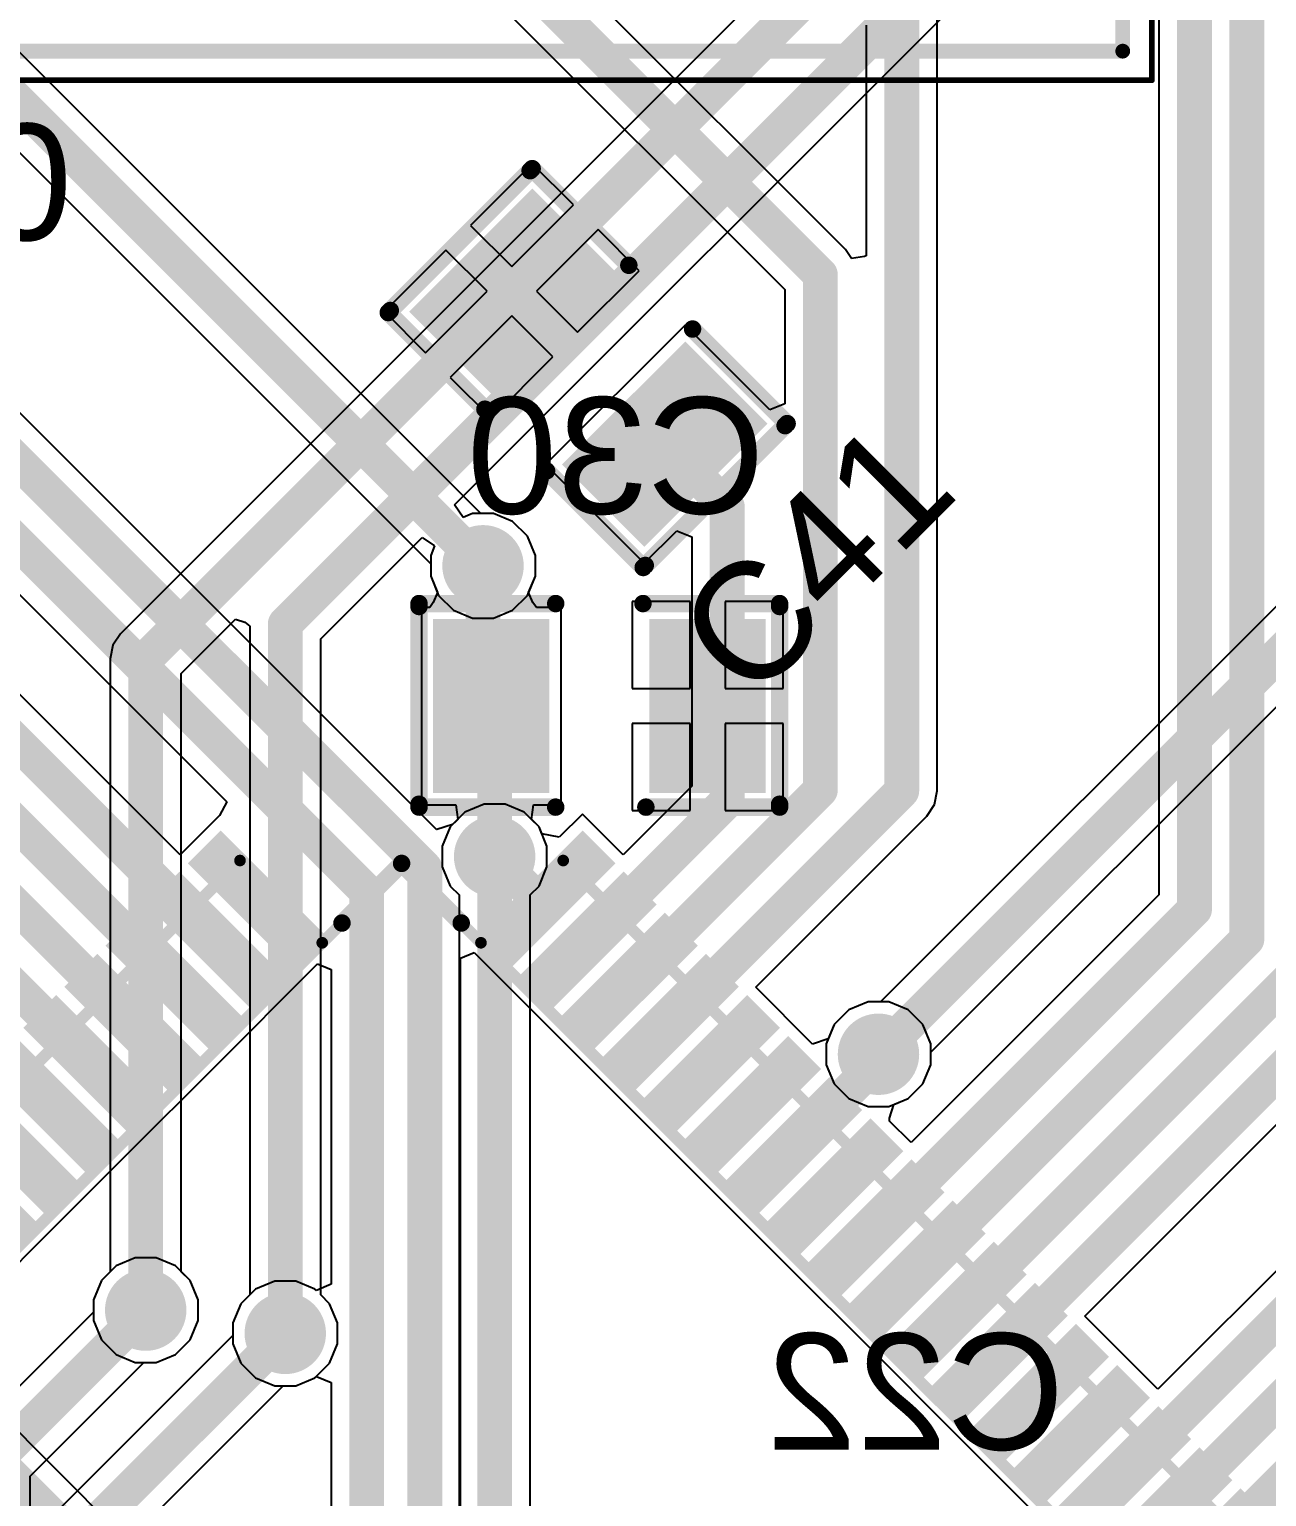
# Model space of a CAD drawing. Header units: millimetres. Extents: x 95 to 305, y 96 to 295.
# Drawn here: x 196.8 to 207.44, y 150.2 to 162.81 of the extents above; entities that cross this region are included whole.
import ezdxf

# ---------------------------------------------------------------- set-up
doc = ezdxf.new("R2010")
doc.units = ezdxf.units.MM
for name, color, linetype in [('BottomLayer', 5, 'Continuous'), ('BottomOverlay', 54, 'Continuous'), ('BottomPaste', 16, 'Continuous'), ('BottomSolder', 6, 'Continuous'), ('Mechanical11', 56, 'Continuous'), ('Mechanical13', 56, 'Continuous'), ('Mechanical15', 56, 'Continuous'), ('Mechanical9', 56, 'Continuous'), ('TopLayer', 1, 'Continuous'), ('TopOverlay', 2, 'Continuous'), ('TopPaste', 8, 'Continuous'), ('TopSolder', 216, 'Continuous'), ('ViaHoleLayer', 16, 'Continuous')]:
    doc.layers.add(name, color=color, linetype=linetype)
doc.styles.add('Arial', font='arial.ttf', dxfattribs={"height": 0.2})

# ---------------------------------------------------------------- blocks, each defined once
blk = doc.blocks.new('JST_XH_4_42')
at = {"layer": 'Mechanical13', "const_width": 0.127}
for points in [[(-6.200000299999999, 2.8750006), (-6.200000299999999, -2.8750006)], [(6.200000299999999, 2.8750006), (-6.200000299999999, 2.8750006)]]:
    blk.add_lwpolyline(points, dxfattribs=at)
at = {"layer": 'Mechanical13', "const_width": 0.0635}
blk.add_lwpolyline([(-6.2317503, 2.8750006, 1), (-6.1682503, 2.8750006, 1)], format="xyb", close=True, dxfattribs=at)
blk.add_lwpolyline([(-6.2317503, 2.8750006, 1), (-6.1682503, 2.8750006, 1)], format="xyb", close=True, dxfattribs=at)
at = {"layer": 'Mechanical15', "const_width": 0.0499999}
for points in [[(-6.449999800000001, 3.1250001), (-6.449999800000001, -3.1250001)], [(6.449999800000001, 3.1250001), (-6.449999800000001, 3.1250001)]]:
    blk.add_lwpolyline(points, dxfattribs=at)
at = {"layer": 'Mechanical15', "const_width": 0.02499868}
blk.add_lwpolyline([(-6.46249914, 3.1250001, 1), (-6.437500459999999, 3.1250001, 1)], format="xyb", close=True, dxfattribs=at)
blk.add_lwpolyline([(-6.46249914, 3.1250001, 1), (-6.437500459999999, 3.1250001, 1)], format="xyb", close=True, dxfattribs=at)
at = {"layer": 'TopOverlay', "const_width": 0.127}
for points in [[(-6.200000299999999, 2.8750006), (-6.200000299999999, -2.8750006)], [(6.200000299999999, 2.8750006), (-6.200000299999999, 2.8750006)]]:
    blk.add_lwpolyline(points, dxfattribs=at)
at = {"layer": 'TopOverlay', "const_width": 0.0635}
blk.add_lwpolyline([(-6.2317503, 2.8750006, 1), (-6.1682503, 2.8750006, 1)], format="xyb", close=True, dxfattribs=at)
blk.add_lwpolyline([(-6.2317503, 2.8750006, 1), (-6.1682503, 2.8750006, 1)], format="xyb", close=True, dxfattribs=at)
blk = doc.blocks.new('LQFP100_66')
at = {"layer": 'TopLayer'}
for points in [[(8.34999981, -2.34999276), (8.34999981, -2.64999216), (7.14999967, -2.64999216), (7.14999967, -2.34999276)], [(8.34999981, -2.84999176), (8.34999981, -3.14999116), (7.14999967, -3.14999116), (7.14999967, -2.84999176)], [(8.34999981, -3.349990759999999), (8.34999981, -3.64999016), (7.14999967, -3.64999016), (7.14999967, -3.349990759999999)], [(8.34999981, -3.84998976), (8.34999981, -4.14998916), (7.14999967, -4.14998916), (7.14999967, -3.84998976)], [(8.34999981, -4.34998876), (8.34999981, -4.649988159999999), (7.14999967, -4.649988159999999), (7.14999967, -4.34998876)], [(8.34999981, -4.849987759999999), (8.34999981, -5.149987159999999), (7.14999967, -5.149987159999999), (7.14999967, -4.849987759999999)], [(8.34999981, -5.349986759999999), (8.34999981, -5.64998616), (7.14999967, -5.64998616), (7.14999967, -5.349986759999999)], [(8.34999981, -5.84998576), (8.34999981, -6.149985159999999), (7.14999967, -6.149985159999999), (7.14999967, -5.84998576)], [(-2.14999316, -7.14999967), (-1.84999376, -7.14999967), (-1.84999376, -8.34999981), (-2.14999316, -8.34999981)], [(-1.64999416, -7.14999967), (-1.34999476, -7.14999967), (-1.34999476, -8.34999981), (-1.64999416, -8.34999981)], [(-1.14999516, -7.14999967), (-0.8499957599999999, -7.14999967), (-0.8499957599999999, -8.34999981), (-1.14999516, -8.34999981)], [(-0.6499961599999999, -7.14999967), (-0.34999676, -7.14999967), (-0.34999676, -8.34999981), (-0.6499961599999999, -8.34999981)], [(-0.14999716, -7.14999967), (0.15000224, -7.14999967), (0.15000224, -8.34999981), (-0.14999716, -8.34999981)], [(0.35000184, -7.14999967), (0.65000124, -7.14999967), (0.65000124, -8.34999981), (0.35000184, -8.34999981)], [(0.8500008399999999, -7.14999967), (1.15000024, -7.14999967), (1.15000024, -8.34999981), (0.8500008399999999, -8.34999981)], [(1.34999984, -7.14999967), (1.64999924, -7.14999967), (1.64999924, -8.34999981), (1.34999984, -8.34999981)], [(1.84999884, -7.14999967), (2.14999824, -7.14999967), (2.14999824, -8.34999981), (1.84999884, -8.34999981)], [(2.34999784, -7.14999967), (2.64999724, -7.14999967), (2.64999724, -8.34999981), (2.34999784, -8.34999981)], [(2.84999684, -7.14999967), (3.14999624, -7.14999967), (3.14999624, -8.34999981), (2.84999684, -8.34999981)], [(3.34999584, -7.14999967), (3.64999524, -7.14999967), (3.64999524, -8.34999981), (3.34999584, -8.34999981)], [(3.84999484, -7.14999967), (4.14999424, -7.14999967), (4.14999424, -8.34999981), (3.84999484, -8.34999981)], [(4.34999384, -7.14999967), (4.64999324, -7.14999967), (4.64999324, -8.34999981), (4.34999384, -8.34999981)], [(4.84999284, -7.14999967), (5.14999224, -7.14999967), (5.14999224, -8.34999981), (4.84999284, -8.34999981)], [(5.349991839999999, -7.14999967), (5.649991239999999, -7.14999967), (5.649991239999999, -8.34999981), (5.349991839999999, -8.34999981)], [(5.84999084, -7.14999967), (6.149990239999999, -7.14999967), (6.149990239999999, -8.34999981), (5.84999084, -8.34999981)]]:
    blk.add_hatch(color=1, dxfattribs=at).paths.add_polyline_path(points)
at = {"layer": 'TopPaste'}
for points in [[(8.34999981, -2.34999276), (8.34999981, -2.64999216), (7.14999967, -2.64999216), (7.14999967, -2.34999276)], [(8.34999981, -2.84999176), (8.34999981, -3.14999116), (7.14999967, -3.14999116), (7.14999967, -2.84999176)], [(8.34999981, -3.349990759999999), (8.34999981, -3.64999016), (7.14999967, -3.64999016), (7.14999967, -3.349990759999999)], [(8.34999981, -3.84998976), (8.34999981, -4.14998916), (7.14999967, -4.14998916), (7.14999967, -3.84998976)], [(8.34999981, -4.34998876), (8.34999981, -4.649988159999999), (7.14999967, -4.649988159999999), (7.14999967, -4.34998876)], [(8.34999981, -4.849987759999999), (8.34999981, -5.149987159999999), (7.14999967, -5.149987159999999), (7.14999967, -4.849987759999999)], [(8.34999981, -5.349986759999999), (8.34999981, -5.64998616), (7.14999967, -5.64998616), (7.14999967, -5.349986759999999)], [(8.34999981, -5.84998576), (8.34999981, -6.149985159999999), (7.14999967, -6.149985159999999), (7.14999967, -5.84998576)], [(-2.14999316, -7.14999967), (-1.84999376, -7.14999967), (-1.84999376, -8.34999981), (-2.14999316, -8.34999981)], [(-1.64999416, -7.14999967), (-1.34999476, -7.14999967), (-1.34999476, -8.34999981), (-1.64999416, -8.34999981)], [(-1.14999516, -7.14999967), (-0.8499957599999999, -7.14999967), (-0.8499957599999999, -8.34999981), (-1.14999516, -8.34999981)], [(-0.6499961599999999, -7.14999967), (-0.34999676, -7.14999967), (-0.34999676, -8.34999981), (-0.6499961599999999, -8.34999981)], [(-0.14999716, -7.14999967), (0.15000224, -7.14999967), (0.15000224, -8.34999981), (-0.14999716, -8.34999981)], [(0.35000184, -7.14999967), (0.65000124, -7.14999967), (0.65000124, -8.34999981), (0.35000184, -8.34999981)], [(0.8500008399999999, -7.14999967), (1.15000024, -7.14999967), (1.15000024, -8.34999981), (0.8500008399999999, -8.34999981)], [(1.34999984, -7.14999967), (1.64999924, -7.14999967), (1.64999924, -8.34999981), (1.34999984, -8.34999981)], [(1.84999884, -7.14999967), (2.14999824, -7.14999967), (2.14999824, -8.34999981), (1.84999884, -8.34999981)], [(2.34999784, -7.14999967), (2.64999724, -7.14999967), (2.64999724, -8.34999981), (2.34999784, -8.34999981)], [(2.84999684, -7.14999967), (3.14999624, -7.14999967), (3.14999624, -8.34999981), (2.84999684, -8.34999981)], [(3.34999584, -7.14999967), (3.64999524, -7.14999967), (3.64999524, -8.34999981), (3.34999584, -8.34999981)], [(3.84999484, -7.14999967), (4.14999424, -7.14999967), (4.14999424, -8.34999981), (3.84999484, -8.34999981)], [(4.34999384, -7.14999967), (4.64999324, -7.14999967), (4.64999324, -8.34999981), (4.34999384, -8.34999981)], [(4.84999284, -7.14999967), (5.14999224, -7.14999967), (5.14999224, -8.34999981), (4.84999284, -8.34999981)], [(5.349991839999999, -7.14999967), (5.649991239999999, -7.14999967), (5.649991239999999, -8.34999981), (5.349991839999999, -8.34999981)], [(5.84999084, -7.14999967), (6.149990239999999, -7.14999967), (6.149990239999999, -8.34999981), (5.84999084, -8.34999981)]]:
    blk.add_hatch(color=8, dxfattribs=at).paths.add_polyline_path(points)
at = {"layer": 'TopSolder'}
for points in [[(8.39999971, -2.29999286), (8.39999971, -2.69999206), (7.09999977, -2.69999206), (7.09999977, -2.29999286)], [(8.39999971, -2.79999186), (8.39999971, -3.19999106), (7.09999977, -3.19999106), (7.09999977, -2.79999186)], [(8.39999971, -3.29999086), (8.39999971, -3.69999006), (7.09999977, -3.69999006), (7.09999977, -3.29999086)], [(8.39999971, -3.79998986), (8.39999971, -4.19998906), (7.09999977, -4.19998906), (7.09999977, -3.79998986)], [(8.39999971, -4.29998886), (8.39999971, -4.69998806), (7.09999977, -4.69998806), (7.09999977, -4.29998886)], [(8.39999971, -4.79998786), (8.39999971, -5.19998706), (7.09999977, -5.19998706), (7.09999977, -4.79998786)], [(8.39999971, -5.29998686), (8.39999971, -5.69998606), (7.09999977, -5.69998606), (7.09999977, -5.29998686)], [(8.39999971, -5.79998586), (8.39999971, -6.199985059999999), (7.09999977, -6.199985059999999), (7.09999977, -5.79998586)], [(-2.19999306, -7.09999977), (-1.79999386, -7.09999977), (-1.79999386, -8.39999971), (-2.19999306, -8.39999971)], [(-1.69999406, -7.09999977), (-1.29999486, -7.09999977), (-1.29999486, -8.39999971), (-1.69999406, -8.39999971)], [(-1.19999506, -7.09999977), (-0.79999586, -7.09999977), (-0.79999586, -8.39999971), (-1.19999506, -8.39999971)], [(-0.69999606, -7.09999977), (-0.29999686, -7.09999977), (-0.29999686, -8.39999971), (-0.69999606, -8.39999971)], [(-0.19999706, -7.09999977), (0.20000214, -7.09999977), (0.20000214, -8.39999971), (-0.19999706, -8.39999971)], [(0.30000194, -7.09999977), (0.7000011399999999, -7.09999977), (0.7000011399999999, -8.39999971), (0.30000194, -8.39999971)], [(0.8000009399999999, -7.09999977), (1.20000014, -7.09999977), (1.20000014, -8.39999971), (0.8000009399999999, -8.39999971)], [(1.29999994, -7.09999977), (1.69999914, -7.09999977), (1.69999914, -8.39999971), (1.29999994, -8.39999971)], [(1.79999894, -7.09999977), (2.19999814, -7.09999977), (2.19999814, -8.39999971), (1.79999894, -8.39999971)], [(2.29999794, -7.09999977), (2.69999714, -7.09999977), (2.69999714, -8.39999971), (2.29999794, -8.39999971)], [(2.79999694, -7.09999977), (3.19999614, -7.09999977), (3.19999614, -8.39999971), (2.79999694, -8.39999971)], [(3.29999594, -7.09999977), (3.69999514, -7.09999977), (3.69999514, -8.39999971), (3.29999594, -8.39999971)], [(3.799994939999999, -7.09999977), (4.19999414, -7.09999977), (4.19999414, -8.39999971), (3.799994939999999, -8.39999971)], [(4.299993939999999, -7.09999977), (4.69999314, -7.09999977), (4.69999314, -8.39999971), (4.299993939999999, -8.39999971)], [(4.79999294, -7.09999977), (5.199992139999999, -7.09999977), (5.199992139999999, -8.39999971), (4.79999294, -8.39999971)], [(5.299991939999999, -7.09999977), (5.69999114, -7.09999977), (5.69999114, -8.39999971), (5.299991939999999, -8.39999971)], [(5.79999094, -7.09999977), (6.19999014, -7.09999977), (6.19999014, -8.39999971), (5.79999094, -8.39999971)]]:
    blk.add_hatch(color=216, dxfattribs=at).paths.add_polyline_path(points)
at = {"layer": 'Mechanical11', "const_width": 0.0999998}
for points in [[(7.10000104, 7.10000104), (7.10000104, -7.10000104)], [(8.09999904, 6.13499916), (8.09999904, -6.13499916)], [(8.09999904, -6.13499916), (7.10000104, -6.13499916)], [(7.100003579999999, -7.099998499999999), (-7.099998499999999, -7.099998499999999)], [(6.13499662, -7.099995959999999), (6.13499662, -8.0999965)], [(6.13499662, -8.0999965), (-6.135001699999999, -8.0999965)]]:
    blk.add_lwpolyline(points, dxfattribs=at)
at = {"layer": 'Mechanical11', "const_width": 0.0499999}
for points in [[(7.075002359999999, -6.13499916, 1), (7.124999719999999, -6.13499916, 1)], [(8.07500036, -6.13499916, 1), (8.12499772, -6.13499916, 1)], [(8.07500036, -6.13499916, 1), (8.12499772, -6.13499916, 1)], [(6.10999794, -7.099995959999999, 1), (6.159995299999999, -7.099995959999999, 1)], [(7.075002359999999, -7.10000104, 1), (7.124999719999999, -7.10000104, 1)], [(7.0750049, -7.099998499999999, 1), (7.125002259999999, -7.099998499999999, 1)], [(6.10999794, -8.0999965, 1), (6.159995299999999, -8.0999965, 1)], [(6.10999794, -8.0999965, 1), (6.159995299999999, -8.0999965, 1)]]:
    blk.add_lwpolyline(points, format="xyb", close=True, dxfattribs=at)
at = {"layer": 'TopOverlay', "const_width": 0.1499997}
for points in [[(7.10000104, -6.37516378), (7.10000104, -7.10016106)], [(7.10000104, -7.10016106), (6.37500122, -7.1001636)]]:
    blk.add_lwpolyline(points, dxfattribs=at)
at = {"layer": 'TopOverlay', "const_width": 0.07499858}
for points in [[(7.06250048, -6.37516378, 1), (7.137501599999999, -6.37516378, 1)], [(6.33750066, -7.1001636, 1), (6.412501779999999, -7.1001636, 1)], [(7.06250048, -7.10016106, 1), (7.137501599999999, -7.10016106, 1)], [(7.06250048, -7.10016106, 1), (7.137501599999999, -7.10016106, 1)]]:
    blk.add_lwpolyline(points, format="xyb", close=True, dxfattribs=at)
at = {"layer": 'Mechanical9'}
blk.add_text('STM32F407VGT6', height=1.00000054, dxfattribs=at).set_placement((-1.08000038, -0.49500028))
blk = doc.blocks.new('CAP0805_164')
at = {"layer": 'TopLayer'}
for points in [[(-1.37900029, 0.70449948), (-0.47899955, 0.70449948), (-0.47899955, -0.69250052), (-1.37900029, -0.69250052)], [(0.48100107, 0.70449948), (1.38100181, 0.70449948), (1.38100181, -0.69250052), (0.48100107, -0.69250052)]]:
    blk.add_hatch(color=1, dxfattribs=at).paths.add_polyline_path(points)
at = {"layer": 'TopPaste'}
for points in [[(-1.37900029, 0.70449948), (-0.47899955, 0.70449948), (-0.47899955, -0.69250052), (-1.37900029, -0.69250052)], [(0.48100107, 0.70449948), (1.38100181, 0.70449948), (1.38100181, -0.69250052), (0.48100107, -0.69250052)]]:
    blk.add_hatch(color=8, dxfattribs=at).paths.add_polyline_path(points)
at = {"layer": 'TopSolder'}
for points in [[(-1.42900019, 0.7544993799999999), (-0.42899965, 0.7544993799999999), (-0.42899965, -0.7425004199999999), (-1.42900019, -0.7425004199999999)], [(0.4310011699999999, 0.7544993799999999), (1.43100171, 0.7544993799999999), (1.43100171, -0.7425004199999999), (0.4310011699999999, -0.7425004199999999)]]:
    blk.add_hatch(color=216, dxfattribs=at).paths.add_polyline_path(points)
at = {"layer": 'TopOverlay', "const_width": 0.1499997}
for points in [[(-1.55000198, 0.8750020599999999), (-0.37500052, 0.8750020599999999)], [(-1.54999944, -0.8499983), (-1.54999944, 0.8499983)], [(0.3999992, 0.87499952), (1.54999944, 0.87499952)], [(1.54999944, -0.85000338), (1.54999944, 0.8499983)], [(-1.55000198, -0.8750020599999999), (-0.37500052, -0.8750020599999999)], [(0.37500052, -0.8750045999999999), (1.54999944, -0.8750045999999999)]]:
    blk.add_lwpolyline(points, dxfattribs=at)
at = {"layer": 'TopOverlay', "const_width": 0.07499858}
for points in [[(-1.58750254, 0.8750020599999999, 1), (-1.51250142, 0.8750020599999999, 1)], [(-1.5875, 0.8499983, 1), (-1.51249888, 0.8499983, 1)], [(-0.41250108, 0.8750020599999999, 1), (-0.33749996, 0.8750020599999999, 1)], [(0.36249864, 0.87499952, 1), (0.43749976, 0.87499952, 1)], [(1.51249888, 0.87499952, 1), (1.5875, 0.87499952, 1)], [(1.51249888, 0.8499983, 1), (1.5875, 0.8499983, 1)], [(-1.58750254, -0.8750020599999999, 1), (-1.51250142, -0.8750020599999999, 1)], [(-1.5875, -0.8499983, 1), (-1.51249888, -0.8499983, 1)], [(-0.41250108, -0.8750020599999999, 1), (-0.33749996, -0.8750020599999999, 1)], [(0.33749996, -0.8750045999999999, 1), (0.41250108, -0.8750045999999999, 1)], [(1.51249888, -0.85000338, 1), (1.5875, -0.85000338, 1)], [(1.51249888, -0.8750045999999999, 1), (1.5875, -0.8750045999999999, 1)]]:
    blk.add_lwpolyline(points, format="xyb", close=True, dxfattribs=at)
blk = doc.blocks.new('CAP0805_B_172')
at = {"layer": 'BottomLayer'}
for points in [[(-1.37900029, 0.69250052), (-0.47899955, 0.69250052), (-0.47899955, -0.70449948), (-1.37900029, -0.70449948)], [(0.48100107, 0.69250052), (1.38100181, 0.69250052), (1.38100181, -0.70449948), (0.48100107, -0.70449948)]]:
    blk.add_hatch(color=5, dxfattribs=at).paths.add_polyline_path(points)
at = {"layer": 'BottomPaste'}
for points in [[(-1.37900029, 0.69250052), (-0.47899955, 0.69250052), (-0.47899955, -0.70449948), (-1.37900029, -0.70449948)], [(0.48100107, 0.69250052), (1.38100181, 0.69250052), (1.38100181, -0.70449948), (0.48100107, -0.70449948)]]:
    blk.add_hatch(color=16, dxfattribs=at).paths.add_polyline_path(points)
at = {"layer": 'BottomSolder'}
for points in [[(-1.42900019, 0.7425004199999999), (-0.42899965, 0.7425004199999999), (-0.42899965, -0.7544993799999999), (-1.42900019, -0.7544993799999999)], [(0.4310011699999999, 0.7425004199999999), (1.43100171, 0.7425004199999999), (1.43100171, -0.7544993799999999), (0.4310011699999999, -0.7544993799999999)]]:
    blk.add_hatch(color=6, dxfattribs=at).paths.add_polyline_path(points)
at = {"layer": 'BottomOverlay', "const_width": 0.1499997}
for points in [[(-1.55000198, 0.8750020599999999), (-0.37500052, 0.8750020599999999)], [(-1.54999944, -0.8499983), (-1.54999944, 0.8499983)], [(0.37500052, 0.8750045999999999), (1.54999944, 0.8750045999999999)], [(1.54999944, -0.8499983), (1.54999944, 0.85000338)], [(-1.55000198, -0.8750020599999999), (-0.37500052, -0.8750020599999999)], [(0.3999992, -0.87499952), (1.54999944, -0.87499952)]]:
    blk.add_lwpolyline(points, dxfattribs=at)
at = {"layer": 'BottomOverlay', "const_width": 0.07499858}
for points in [[(-1.58750254, 0.8750020599999999, 1), (-1.51250142, 0.8750020599999999, 1)], [(-1.5875, 0.8499983, 1), (-1.51249888, 0.8499983, 1)], [(-0.41250108, 0.8750020599999999, 1), (-0.33749996, 0.8750020599999999, 1)], [(0.33749996, 0.8750045999999999, 1), (0.41250108, 0.8750045999999999, 1)], [(1.51249888, 0.8750045999999999, 1), (1.5875, 0.8750045999999999, 1)], [(1.51249888, 0.85000338, 1), (1.5875, 0.85000338, 1)], [(-1.58750254, -0.8750020599999999, 1), (-1.51250142, -0.8750020599999999, 1)], [(-1.5875, -0.8499983, 1), (-1.51249888, -0.8499983, 1)], [(-0.41250108, -0.8750020599999999, 1), (-0.33749996, -0.8750020599999999, 1)], [(0.36249864, -0.87499952, 1), (0.43749976, -0.87499952, 1)], [(1.51249888, -0.8499983, 1), (1.5875, -0.8499983, 1)], [(1.51249888, -0.87499952, 1), (1.5875, -0.87499952, 1)]]:
    blk.add_lwpolyline(points, format="xyb", close=True, dxfattribs=at)

msp = doc.modelspace()

# ---------------------------------------------------------------- hatches: boundary and pattern name
at = {"layer": 'BottomLayer'}
h = msp.add_hatch(color=5, dxfattribs=at)
edge = h.paths.add_edge_path()
edge.add_arc((200.69999992, 158.2000011), 0.2999994, 0, 360)
h = msp.add_hatch(color=5, dxfattribs=at)
edge = h.paths.add_edge_path()
edge.add_arc((200.79999972, 155.70000102), 0.2999994, 0, 360)
h = msp.add_hatch(color=5, dxfattribs=at)
edge = h.paths.add_edge_path()
edge.add_arc((204.10000074, 153.99999934), 0.2999994, 0, 360)
h = msp.add_hatch(color=5, dxfattribs=at)
edge = h.paths.add_edge_path()
edge.add_arc((197.80000064, 151.8000012), 0.2999994, 0, 360)
h = msp.add_hatch(color=5, dxfattribs=at)
edge = h.paths.add_edge_path()
edge.add_arc((199.00000078, 151.59999906), 0.2999994, 0, 360)
at = {"layer": 'BottomSolder'}
h = msp.add_hatch(color=6, dxfattribs=at)
edge = h.paths.add_edge_path()
edge.add_arc((200.69999992, 158.2000011), 0.3499993, 0, 360)
h = msp.add_hatch(color=6, dxfattribs=at)
edge = h.paths.add_edge_path()
edge.add_arc((200.79999972, 155.70000102), 0.3499993, 0, 360)
h = msp.add_hatch(color=6, dxfattribs=at)
edge = h.paths.add_edge_path()
edge.add_arc((204.10000074, 153.99999934), 0.3499993, 0, 360)
h = msp.add_hatch(color=6, dxfattribs=at)
edge = h.paths.add_edge_path()
edge.add_arc((197.80000064, 151.8000012), 0.3499993, 0, 360)
h = msp.add_hatch(color=6, dxfattribs=at)
edge = h.paths.add_edge_path()
edge.add_arc((199.00000078, 151.59999906), 0.3499993, 0, 360)
at = {"layer": 'TopLayer'}
h = msp.add_hatch(color=1, dxfattribs=at)
edge = h.paths.add_edge_path()
edge.add_arc((200.69999992, 158.2000011), 0.2999994, 0, 360)
h = msp.add_hatch(color=1, dxfattribs=at)
edge = h.paths.add_edge_path()
edge.add_arc((200.79999972, 155.70000102), 0.2999994, 0, 360)
h = msp.add_hatch(color=1, dxfattribs=at)
edge = h.paths.add_edge_path()
edge.add_arc((204.10000074, 153.99999934), 0.2999994, 0, 360)
h = msp.add_hatch(color=1, dxfattribs=at)
edge = h.paths.add_edge_path()
edge.add_arc((197.80000064, 151.8000012), 0.2999994, 0, 360)
h = msp.add_hatch(color=1, dxfattribs=at)
edge = h.paths.add_edge_path()
edge.add_arc((199.00000078, 151.59999906), 0.2999994, 0, 360)
at = {"layer": 'TopSolder'}
h = msp.add_hatch(color=216, dxfattribs=at)
edge = h.paths.add_edge_path()
edge.add_arc((200.69999992, 158.2000011), 0.3499993, 0, 360)
h = msp.add_hatch(color=216, dxfattribs=at)
edge = h.paths.add_edge_path()
edge.add_arc((200.79999972, 155.70000102), 0.3499993, 0, 360)
h = msp.add_hatch(color=216, dxfattribs=at)
edge = h.paths.add_edge_path()
edge.add_arc((204.10000074, 153.99999934), 0.3499993, 0, 360)
h = msp.add_hatch(color=216, dxfattribs=at)
edge = h.paths.add_edge_path()
edge.add_arc((197.80000064, 151.8000012), 0.3499993, 0, 360)
h = msp.add_hatch(color=216, dxfattribs=at)
edge = h.paths.add_edge_path()
edge.add_arc((199.00000078, 151.59999906), 0.3499993, 0, 360)
at = {"layer": 'ViaHoleLayer'}
h = msp.add_hatch(color=16, dxfattribs=at)
edge = h.paths.add_edge_path()
edge.add_arc((200.69999992, 158.2000011), 0.1499997, 0, 360)
h = msp.add_hatch(color=16, dxfattribs=at)
edge = h.paths.add_edge_path()
edge.add_arc((200.79999972, 155.70000102), 0.1499997, 0, 360)
h = msp.add_hatch(color=16, dxfattribs=at)
edge = h.paths.add_edge_path()
edge.add_arc((204.10000074, 153.99999934), 0.1499997, 0, 360)
h = msp.add_hatch(color=16, dxfattribs=at)
edge = h.paths.add_edge_path()
edge.add_arc((197.80000064, 151.8000012), 0.1499997, 0, 360)
h = msp.add_hatch(color=16, dxfattribs=at)
edge = h.paths.add_edge_path()
edge.add_arc((199.00000078, 151.59999906), 0.1499997, 0, 360)

# ---------------------------------------------------------------- linework, layer by layer
at = {"layer": 'BottomLayer'}
for p, q in [((204.64999964, 164.68257894), (197.58371202, 157.61629132)), ((200.45607864, 158.72350526), (205.98257254, 164.2500017)), ((200.52801906, 158.61583974), (200.45607864, 158.72350526)), ((200.61049032, 158.6500002), (200.52801906, 158.61583974)), ((200.78950952, 158.6500002), (200.61049032, 158.6500002)), ((200.95490416, 158.58149132), (200.78950952, 158.6500002)), ((201.08149014, 158.45490534), (200.95490416, 158.58149132)), ((199.30587774, 157.57330436), (200.17649576, 158.44392238)), ((200.17649576, 158.44392238), (200.28416128, 158.37198196)), ((200.28416128, 158.37198196), (200.25000082, 158.2895107)), ((201.14999902, 158.2895107), (201.08149014, 158.45490534)), ((200.25000082, 158.2895107), (200.25000082, 158.1104915)), ((201.14999902, 158.1104915), (201.14999902, 158.2895107)), ((200.25000082, 158.1104915), (200.3084005, 157.96950372)), ((201.09159934, 157.96950372), (201.14999902, 158.1104915)), ((200.3084005, 157.96950372), (200.27245696, 157.8837457)), ((201.12754288, 157.8837457), (201.09159934, 157.96950372)), ((200.24149944, 157.84250118), (200.17100174, 157.84250118)), ((200.17100174, 157.84250118), (200.17100174, 156.14550178)), ((200.27245696, 157.8837457), (200.24149944, 157.84250118)), ((201.1585004, 157.84250118), (201.12754288, 157.8837457)), ((201.37099934, 157.84250118), (201.1585004, 157.84250118)), ((201.37099934, 156.14550178), (201.37099934, 157.84250118)), ((202.4810022, 157.89250108), (201.9810032, 157.89250108)), ((201.9810032, 157.89250108), (201.9810032, 157.14400118)), ((202.4810022, 157.14400118), (202.4810022, 157.89250108)), ((203.2810006, 157.89250108), (202.7810016, 157.89250108)), ((202.7810016, 157.89250108), (202.7810016, 157.14400118)), ((203.2810006, 157.14400118), (203.2810006, 157.89250108)), ((207.58371234, 157.91628818), (204.1174226, 154.44999844)), ((198.1058776, 157.27330242), (198.57259244, 157.74001726)), ((198.57259244, 157.74001726), (198.6513172, 157.71409656)), ((198.6513172, 157.71409656), (198.69412382, 157.6819427)), ((197.58371202, 157.61629132), (197.51740786, 157.51705606)), ((198.69412382, 157.6819427), (198.69412382, 151.93051656)), ((197.51740786, 157.51705606), (197.49412114, 157.4000027)), ((199.30587774, 151.93051656), (199.30587774, 157.57330436)), ((197.49412114, 157.4000027), (197.49412368, 157.39999)), ((197.49412368, 157.39999), (197.49412368, 152.1305187)), ((204.54999984, 154.0174212), (207.92670124, 157.3941226)), ((198.1058776, 152.1305187), (198.1058776, 157.27330242)), ((201.9810032, 157.14400118), (202.4810022, 157.14400118)), ((202.7810016, 157.14400118), (203.2810006, 157.14400118)), ((202.4810022, 156.84400178), (201.9810032, 156.84400178)), ((201.9810032, 156.84400178), (201.9810032, 156.09550188)), ((202.4810022, 156.09550188), (202.4810022, 156.84400178)), ((203.2810006, 156.84400178), (202.7810016, 156.84400178)), ((202.7810016, 156.84400178), (202.7810016, 156.09550188)), ((203.2810006, 156.09550188), (203.2810006, 156.84400178)), ((200.17100174, 156.14550178), (200.46511088, 156.14550178)), ((200.46511088, 156.14550178), (200.48210602, 156.01850178)), ((201.11789342, 156.01850178), (201.13488856, 156.14550178)), ((201.13488856, 156.14550178), (201.37099934, 156.14550178)), ((201.9810032, 156.09550188), (202.4810022, 156.09550188)), ((202.7810016, 156.09550188), (203.2810006, 156.09550188)), ((200.4185095, 155.95490526), (200.35000062, 155.78951062)), ((200.48210602, 156.01850178), (200.4185095, 155.95490526)), ((201.18148994, 155.95490526), (201.11789342, 156.01850178)), ((201.24999882, 155.78951062), (201.18148994, 155.95490526)), ((200.35000062, 155.78951062), (200.35000062, 155.61049142)), ((201.24999882, 155.61049142), (201.24999882, 155.78951062)), ((200.35000062, 155.61049142), (200.4185095, 155.44509678)), ((201.18148994, 155.44509678), (201.24999882, 155.61049142)), ((200.4185095, 155.44509678), (200.49412276, 155.36948352)), ((201.10587668, 155.36948352), (201.18148994, 155.44509678)), ((200.49412276, 155.36948352), (200.49412276, 148.50000018)), ((201.10587668, 148.80587714), (201.10587668, 155.36948352)), ((204.01049114, 154.44999844), (203.8450965, 154.38148956)), ((204.1174226, 154.44999844), (204.01049114, 154.44999844)), ((203.8450965, 154.38148956), (203.71851052, 154.25490358)), ((203.71851052, 154.25490358), (203.65000164, 154.08950894)), ((203.65000164, 154.08950894), (203.65000164, 153.91048974)), ((204.54999984, 153.91048974), (204.54999984, 154.0174212)), ((203.65000164, 153.91048974), (203.71851052, 153.7450951)), ((204.48149096, 153.7450951), (204.54999984, 153.91048974)), ((203.71851052, 153.7450951), (203.8450965, 153.61850912)), ((204.35490498, 153.61850912), (204.48149096, 153.7450951)), ((203.8450965, 153.61850912), (204.01049114, 153.55000024)), ((204.01049114, 153.55000024), (204.18951034, 153.55000024)), ((204.18951034, 153.55000024), (204.35490498, 153.61850912)), ((198.9073619, 148.55000008), (194.65172398, 152.805638)), ((197.41851042, 152.05490544), (197.35000154, 151.8895108)), ((197.49412368, 152.1305187), (197.41851042, 152.05490544)), ((198.18149086, 152.05490544), (198.1058776, 152.1305187)), ((198.24999974, 151.8895108), (198.18149086, 152.05490544)), ((198.69412382, 151.93051656), (198.61851056, 151.8549033)), ((199.381491, 151.8549033), (199.30587774, 151.93051656)), ((197.35000154, 151.8895108), (197.35000154, 151.7104916)), ((198.24999974, 151.7104916), (198.24999974, 151.8895108)), ((198.61851056, 151.8549033), (198.55000168, 151.68950866)), ((199.44999988, 151.68950866), (199.381491, 151.8549033)), ((197.35000154, 151.7104916), (197.41851042, 151.54509696)), ((198.18149086, 151.54509696), (198.24999974, 151.7104916)), ((198.55000168, 151.68950866), (198.55000168, 151.51048946)), ((199.44999988, 151.51048946), (199.44999988, 151.68950866)), ((197.41851042, 151.54509696), (197.5450964, 151.41851098)), ((198.05490488, 151.41851098), (198.18149086, 151.54509696)), ((197.5450964, 151.41851098), (197.71049104, 151.3500021)), ((197.88951024, 151.3500021), (198.05490488, 151.41851098)), ((198.55000168, 151.51048946), (198.61851056, 151.34509482)), ((199.381491, 151.34509482), (199.44999988, 151.51048946)), ((197.71049104, 151.3500021), (197.88951024, 151.3500021)), ((198.61851056, 151.34509482), (198.74509654, 151.21850884)), ((199.25490502, 151.21850884), (199.381491, 151.34509482)), ((198.74509654, 151.21850884), (198.91049118, 151.14999996)), ((198.91049118, 151.14999996), (199.08951038, 151.14999996)), ((199.08951038, 151.14999996), (199.25490502, 151.21850884))]:
    msp.add_line(p, q, dxfattribs=at)
at = {"layer": 'BottomLayer', "const_width": 0.2999994}
for points in [[(197.80000064, 157.4000027), (205.09999874, 164.7000008)], [(199.00000078, 157.70000464), (205.99999694, 164.7000008)], [(200.69999992, 157.0650021), (200.69999992, 158.2000011)], [(199.00000078, 151.59999906), (199.00000078, 157.70000464)], [(204.10000074, 153.99999934), (207.80000096, 157.69999956)], [(197.80000064, 151.8000012), (197.80000064, 157.4000027)], [(200.69999992, 157.0650021), (200.79999972, 156.9650023)], [(200.79999972, 155.70000102), (200.79999972, 156.9650023)], [(200.79999972, 148.50000018), (200.79999972, 155.70000102)], [(194.20172488, 152.82305986), (198.90000098, 148.12478376)]]:
    msp.add_lwpolyline(points, dxfattribs=at)
at = {"layer": 'BottomLayer', "const_width": 0.1499997}
for points in [[(200.62500134, 158.2000011, 1), (200.7749985, 158.2000011, 1)], [(198.9250022, 157.70000464, 1), (199.07499936, 157.70000464, 1)], [(198.9250022, 157.70000464, 1), (199.07499936, 157.70000464, 1)], [(197.72500206, 157.4000027, 1), (197.87499922, 157.4000027, 1)], [(197.72500206, 157.4000027, 1), (197.87499922, 157.4000027, 1)], [(200.62500134, 157.0650021, 1), (200.7749985, 157.0650021, 1)], [(200.62500134, 157.0650021, 1), (200.7749985, 157.0650021, 1)], [(200.72500114, 156.9650023, 1), (200.8749983, 156.9650023, 1)], [(200.72500114, 156.9650023, 1), (200.8749983, 156.9650023, 1)], [(200.72500114, 155.70000102, 1), (200.8749983, 155.70000102, 1)], [(200.72500114, 155.70000102, 1), (200.8749983, 155.70000102, 1)], [(204.02500216, 153.99999934, 1), (204.17499932, 153.99999934, 1)], [(197.72500206, 151.8000012, 1), (197.87499922, 151.8000012, 1)], [(198.9250022, 151.59999906, 1), (199.07499936, 151.59999906, 1)]]:
    msp.add_lwpolyline(points, format="xyb", close=True, dxfattribs=at)
at = {"layer": 'TopLayer'}
for p, q in [((203.8162802, 160.91891616), (199.44003292, 165.29516344)), ((198.8490435, 165.02100092), (203.29412224, 160.57592472)), ((206.51124052, 164.4264809), (206.51124052, 155.37223942)), ((204.6058773, 156.26396484), (204.6058773, 162.9749852)), ((200.68257552, 158.6500002), (196.55587562, 162.77670264)), ((203.99412338, 162.84830016), (203.99412338, 160.8639531)), ((200.30103704, 155.9315398), (193.53731676, 162.69526262)), ((196.03371004, 162.43371374), (200.25000082, 158.2174255)), ((192.97330214, 161.69412416), (198.49711126, 156.17031758)), ((201.12305724, 161.65609782), (200.59378982, 161.1268304)), ((201.47661, 161.30254506), (201.12305724, 161.65609782)), ((200.94734258, 160.77328018), (201.47661, 161.30254506)), ((200.59378982, 161.1268304), (200.94734258, 160.77328018)), ((201.68874064, 161.09041442), (201.15947576, 160.561147)), ((202.0422934, 160.73686166), (201.68874064, 161.09041442)), ((200.38165918, 160.91469976), (199.85238668, 160.38542726)), ((200.73521194, 160.561147), (200.38165918, 160.91469976)), ((203.81628782, 160.91891108), (203.8162802, 160.91891616)), ((203.86712338, 160.84282792), (203.81628782, 160.91891108)), ((203.9803896, 160.85849972), (203.86712338, 160.84282792)), ((203.99412338, 160.8639531), (203.9803896, 160.85849972)), ((201.51302598, 160.20759424), (202.0422934, 160.73686166)), ((200.20593944, 160.0318745), (200.73521194, 160.561147)), ((201.15947576, 160.561147), (201.51302598, 160.20759424)), ((203.29412224, 160.57592472), (203.29412224, 159.5939277)), ((199.85238668, 160.38542726), (200.20593944, 160.0318745)), ((200.94734258, 160.34901636), (200.41807008, 159.81974386)), ((201.30089534, 159.9954636), (200.94734258, 160.34901636)), ((202.43827686, 160.27016714), (201.23831736, 159.07020764)), ((203.16712224, 159.54132176), (202.43827686, 160.27016714)), ((200.77162284, 159.4661911), (201.30089534, 159.9954636)), ((200.41807008, 159.81974386), (200.77162284, 159.4661911)), ((198.09496068, 155.71577442), (194.09444544, 159.71628966)), ((203.29412224, 159.5939277), (203.16712224, 159.54132176)), ((201.23831736, 159.07020764), (202.08684246, 158.22168254)), ((200.78950952, 158.6500002), (200.68257552, 158.6500002)), ((200.95490416, 158.58149132), (200.78950952, 158.6500002)), ((201.08149014, 158.45490534), (200.95490416, 158.58149132)), ((202.08684246, 158.22168254), (202.36712384, 158.50196392)), ((202.36712384, 158.50196392), (202.49412384, 158.44935798)), ((201.14999902, 158.2895107), (201.08149014, 158.45490534)), ((202.49412384, 158.44935798), (202.49412384, 156.30486392)), ((200.25000082, 158.2174255), (200.25000082, 158.1104915)), ((201.14999902, 158.1104915), (201.14999902, 158.2895107)), ((200.25000082, 158.1104915), (200.3185097, 157.94509686)), ((201.08149014, 157.94509686), (201.14999902, 158.1104915)), ((200.3185097, 157.94509686), (200.44509568, 157.81851088)), ((200.95490416, 157.81851088), (201.08149014, 157.94509686)), ((200.44509568, 157.81851088), (200.61049032, 157.750002)), ((200.61049032, 157.750002), (200.78950952, 157.750002)), ((200.78950952, 157.750002), (200.95490416, 157.81851088)), ((202.49412384, 156.30486392), (201.90503688, 155.71577696)), ((204.58259312, 156.14689878), (204.60587984, 156.26395214)), ((204.60587984, 156.26395214), (204.6058773, 156.26396484)), ((198.49711126, 156.17031758), (198.43350458, 156.05431832)), ((200.54509548, 156.08149124), (200.43789478, 155.97429054)), ((200.71049012, 156.15000012), (200.54509548, 156.08149124)), ((200.88950932, 156.15000012), (200.71049012, 156.15000012)), ((201.05490396, 156.08149124), (200.88950932, 156.15000012)), ((201.18148994, 155.95490526), (201.05490396, 156.08149124)), ((201.5556421, 156.06517174), (201.35598286, 155.8655125)), ((201.90503688, 155.71577696), (201.5556421, 156.06517174)), ((204.51628896, 156.04766352), (204.58259312, 156.14689878)), ((198.43350458, 156.05431832), (198.09496068, 155.71577442)), ((200.43789478, 155.97429054), (200.3039428, 155.93211892)), ((201.20617366, 155.89531178), (201.18148994, 155.95490526)), ((203.04471964, 154.5760942), (204.51628896, 156.04766352)), ((200.3039428, 155.93211892), (200.30103704, 155.9315398)), ((201.35598286, 155.8655125), (201.20617366, 155.89531178)), ((206.51124052, 155.37223942), (204.3799062, 153.24090764)), ((200.50587788, 154.82768374), (200.62321064, 154.87628664)), ((200.50587788, 148.35511858), (200.50587788, 154.82768374)), ((200.62321064, 154.87628664), (201.20208934, 154.29740794)), ((198.37364694, 153.87314412), (199.27678966, 154.77628684)), ((199.27678966, 154.77628684), (199.39412242, 154.72768394)), ((199.39412242, 154.72768394), (199.39412242, 152.02187782)), ((203.53266888, 154.08814496), (203.04471964, 154.5760942)), ((204.01049114, 154.44999844), (203.8450965, 154.38148956)), ((204.18951034, 154.44999844), (204.01049114, 154.44999844)), ((204.35490498, 154.38148956), (204.18951034, 154.44999844)), ((201.20208934, 154.29740794), (201.90919486, 153.59030242)), ((203.8450965, 154.38148956), (203.71851052, 154.25490358)), ((204.48149096, 154.25490358), (204.35490498, 154.38148956)), ((205.87314172, 151.74767212), (208.51628096, 154.3908139)), ((203.71851052, 154.25490358), (203.6678426, 154.13257972)), ((204.54999984, 154.08950894), (204.48149096, 154.25490358)), ((203.6678426, 154.13257972), (203.53266888, 154.08814496)), ((204.54999984, 153.91048974), (204.54999984, 154.08950894)), ((197.66654142, 153.1660386), (198.37364694, 153.87314412)), ((204.48149096, 153.7450951), (204.54999984, 153.91048974)), ((204.35490498, 153.61850912), (204.48149096, 153.7450951)), ((201.90919486, 153.59030242), (202.61630038, 152.8831969)), ((204.19417632, 153.45101136), (204.23258112, 153.5678412)), ((204.23258112, 153.5678412), (204.35490498, 153.61850912)), ((204.19538282, 153.42543102), (204.19417632, 153.45101136)), ((204.3799062, 153.24090764), (204.19538282, 153.42543102)), ((208.76395382, 153.38232214), (206.50122276, 151.11959362)), ((196.9594359, 152.45893308), (197.66654142, 153.1660386)), ((202.61630038, 152.8831969), (203.3234059, 152.17609138)), ((196.25233038, 151.75182756), (196.9594359, 152.45893308)), ((197.5450964, 152.18149142), (197.41851042, 152.05490544)), ((197.71049104, 152.2500003), (197.5450964, 152.18149142)), ((197.88951024, 152.2500003), (197.71049104, 152.2500003)), ((198.05490488, 152.18149142), (197.88951024, 152.2500003)), ((198.18149086, 152.05490544), (198.05490488, 152.18149142)), ((203.3234059, 152.17609138), (204.03051142, 151.46898586)), ((197.41851042, 152.05490544), (197.35000154, 151.8895108)), ((198.24999974, 151.8895108), (198.18149086, 152.05490544)), ((198.91049118, 152.04999816), (198.74509654, 151.98148928)), ((199.08951038, 152.04999816), (198.91049118, 152.04999816)), ((199.25490502, 151.98148928), (199.08951038, 152.04999816)), ((198.74509654, 151.98148928), (198.61851056, 151.8549033)), ((199.26712242, 151.96927188), (199.25490502, 151.98148928)), ((199.39412242, 152.02187782), (199.26712242, 151.96927188)), ((197.35000154, 151.78257934), (196.28371208, 150.71628988)), ((197.35000154, 151.8895108), (197.35000154, 151.78257934)), ((198.24999974, 151.7104916), (198.24999974, 151.8895108)), ((198.61851056, 151.8549033), (198.55000168, 151.68950866)), ((198.18149086, 151.54509696), (198.24999974, 151.7104916)), ((198.55000168, 151.68950866), (198.55000168, 151.58257974)), ((206.50122276, 151.11959362), (205.87314172, 151.74767212)), ((198.55000168, 151.58257974), (196.92321042, 149.95578848)), ((198.05490488, 151.41851098), (198.18149086, 151.54509696)), ((197.88951024, 151.3500021), (198.05490488, 151.41851098)), ((204.03051142, 151.46898586), (204.73761694, 150.76188034)), ((196.80587766, 150.37330098), (197.78257878, 151.3500021)), ((197.78257878, 151.3500021), (197.88951024, 151.3500021)), ((197.30587666, 149.47330024), (198.98257638, 151.14999996)), ((198.98257638, 151.14999996), (199.08951038, 151.14999996)), ((199.08951038, 151.14999996), (199.25490502, 151.21850884)), ((199.25490502, 151.21850884), (199.26712242, 151.23072624)), ((199.26712242, 151.23072624), (199.39412242, 151.1781203)), ((199.39412242, 151.1781203), (199.39412242, 148.40820966)), ((204.73761694, 150.76188034), (205.44472246, 150.05477736)), ((196.80587766, 150.00439138), (196.80587766, 150.37330098))]:
    msp.add_line(p, q, dxfattribs=at)
at = {"layer": 'TopLayer', "const_width": 0.2999994}
for points in [[(206.81711748, 155.24554168), (206.81711748, 166.45351266)], [(207.26711658, 154.98843526), (207.26711658, 166.2671173)], [(198.98113874, 165.32148292), (203.5999992, 160.70262246)], [(204.30000034, 156.26395214), (204.30000034, 162.9749979)], [(196.24999866, 162.65000236), (200.69999992, 158.2000011)], [(193.32102814, 162.478974), (200.20000092, 155.60000122)], [(193.10000242, 162.00000112), (199.69999938, 155.40000416)], [(203.5999992, 156.27105652), (203.5999992, 160.70262246)], [(193.87815682, 159.50000104), (198.4090012, 154.96915666)], [(202.26255966, 159.24592484), (202.8000008, 158.7084837)], [(193.77105264, 158.8999997), (198.05544844, 154.6156039)], [(202.8000008, 156.17816364), (202.8000008, 158.7084837)], [(193.51394622, 158.4500006), (197.70189568, 154.26205114)], [(193.45684194, 157.79999936), (197.34834292, 153.90849838)], [(193.67087758, 156.8788582), (196.99479016, 153.55494562)], [(201.59099636, 154.9691592), (202.8000008, 156.17816364)], [(201.94454912, 154.61560644), (203.5999992, 156.27105652)], [(202.29810188, 154.26205368), (204.30000034, 156.26395214)], [(200.79999972, 155.70000102), (200.80000226, 155.70000102)], [(200.80000226, 155.70000102), (201.20736746, 155.29263582)], [(200.20000092, 148.2284183), (200.20000092, 155.60000122)], [(199.69999938, 148.02131432), (199.69999938, 155.40000416)], [(201.20736746, 155.29263582), (201.2374436, 155.32271196)], [(204.06586568, 152.49428988), (206.81711748, 155.24554168)], [(204.41941844, 152.14073712), (207.26711658, 154.98843526)], [(204.7729712, 151.78718436), (207.76711558, 154.78132874)], [(205.12652396, 151.4336316), (208.29999996, 154.6071076)], [(203.35876016, 153.2013954), (204.10000074, 153.94263598)], [(204.10000074, 153.94263598), (204.10000074, 153.99999934)], [(206.18718224, 150.37297586), (208.98024752, 153.16604114)], [(206.540735, 150.0194231), (209.2213113, 152.6999994)], [(206.89428776, 149.66587034), (209.15909908, 151.93068166)], [(196.5000007, 150.50000126), (197.80000064, 151.8000012)], [(196.9999997, 149.60000052), (198.99999824, 151.59999906)], [(198.99999824, 151.59999906), (199.00000078, 151.59999906)]]:
    msp.add_lwpolyline(points, dxfattribs=at)
at = {"layer": 'TopLayer', "const_width": 0.1499997}
for points in [[(203.52500062, 160.70262246, 1), (203.67499778, 160.70262246, 1)], [(203.52500062, 160.70262246, 1), (203.67499778, 160.70262246, 1)], [(202.18756108, 159.24592484, 1), (202.33755824, 159.24592484, 1)], [(202.72500222, 158.7084837, 1), (202.87499938, 158.7084837, 1)], [(202.72500222, 158.7084837, 1), (202.87499938, 158.7084837, 1)], [(200.62500134, 158.2000011, 1), (200.7749985, 158.2000011, 1)], [(202.72500222, 156.17816364, 1), (202.87499938, 156.17816364, 1)], [(202.72500222, 156.17816364, 1), (202.87499938, 156.17816364, 1)], [(203.52500062, 156.27105652, 1), (203.67499778, 156.27105652, 1)], [(203.52500062, 156.27105652, 1), (203.67499778, 156.27105652, 1)], [(204.22500176, 156.26395214, 1), (204.37499892, 156.26395214, 1)], [(204.22500176, 156.26395214, 1), (204.37499892, 156.26395214, 1)], [(200.72500114, 155.70000102, 1), (200.8749983, 155.70000102, 1)], [(200.72500368, 155.70000102, 1), (200.87500084, 155.70000102, 1)], [(200.72500368, 155.70000102, 1), (200.87500084, 155.70000102, 1)], [(200.12500234, 155.60000122, 1), (200.2749995, 155.60000122, 1)], [(200.12500234, 155.60000122, 1), (200.2749995, 155.60000122, 1)], [(199.6250008, 155.40000416, 1), (199.77499796, 155.40000416, 1)], [(199.6250008, 155.40000416, 1), (199.77499796, 155.40000416, 1)], [(201.13236888, 155.29263582, 1), (201.28236604, 155.29263582, 1)], [(201.13236888, 155.29263582, 1), (201.28236604, 155.29263582, 1)], [(201.16244502, 155.32271196, 1), (201.31244218, 155.32271196, 1)], [(206.7421189, 155.24554168, 1), (206.89211606, 155.24554168, 1)], [(206.7421189, 155.24554168, 1), (206.89211606, 155.24554168, 1)], [(198.33400262, 154.96915666, 1), (198.48399978, 154.96915666, 1)], [(201.51599778, 154.9691592, 1), (201.66599494, 154.9691592, 1)], [(207.192118, 154.98843526, 1), (207.34211516, 154.98843526, 1)], [(207.192118, 154.98843526, 1), (207.34211516, 154.98843526, 1)], [(197.98044986, 154.6156039, 1), (198.13044702, 154.6156039, 1)], [(201.86955054, 154.61560644, 1), (202.0195477, 154.61560644, 1)], [(197.6268971, 154.26205114, 1), (197.77689426, 154.26205114, 1)], [(202.2231033, 154.26205368, 1), (202.37310046, 154.26205368, 1)], [(197.27334434, 153.90849838, 1), (197.4233415, 153.90849838, 1)], [(204.02500216, 153.99999934, 1), (204.17499932, 153.99999934, 1)], [(204.02500216, 153.94263598, 1), (204.17499932, 153.94263598, 1)], [(204.02500216, 153.94263598, 1), (204.17499932, 153.94263598, 1)], [(196.91979158, 153.55494562, 1), (197.06978874, 153.55494562, 1)], [(203.28376158, 153.2013954, 1), (203.43375874, 153.2013954, 1)], [(203.9908671, 152.49428988, 1), (204.14086426, 152.49428988, 1)], [(204.34441986, 152.14073712, 1), (204.49441702, 152.14073712, 1)], [(197.72500206, 151.8000012, 1), (197.87499922, 151.8000012, 1)], [(204.69797262, 151.78718436, 1), (204.84796978, 151.78718436, 1)], [(198.92499966, 151.59999906, 1), (199.07499682, 151.59999906, 1)], [(198.92499966, 151.59999906, 1), (199.07499682, 151.59999906, 1)], [(198.9250022, 151.59999906, 1), (199.07499936, 151.59999906, 1)], [(205.05152538, 151.4336316, 1), (205.20152254, 151.4336316, 1)], [(206.11218366, 150.37297586, 1), (206.26218082, 150.37297586, 1)]]:
    msp.add_lwpolyline(points, format="xyb", close=True, dxfattribs=at)

# ---------------------------------------------------------------- block references
for name, p, rotation in [('JST_XH_4_42', (199.99999878, 165.4999992), 180), ('CAP0805_164', (201.60000066, 159.90000024), 315), ('LQFP100_66', (200.00000132, 145.6000009), 135)]:
    msp.add_blockref(name, p, dxfattribs=dict(rotation=rotation))
msp.add_blockref('CAP0805_B_172', (201.70000046, 157.00000096))

# ---------------------------------------------------------------- texts
at = {"layer": 'BottomOverlay', "style": 'Arial', "text_generation_flag": 2}
for s, p in [('C30', (203.1238, 158.6484)), ('C22', (205.70000008, 150.60000106))]:
    msp.add_text(s, height=1.00000054, dxfattribs=at).set_placement(p)
at = {"layer": 'TopOverlay', "style": 'Arial'}
msp.add_text('XP10', height=1.00000054, dxfattribs=at).set_placement((193.75000112, 161.00000058))
msp.add_text('C41', height=1.00000054, rotation=45, dxfattribs=at).set_placement((203.0000004, 157.00000096))

doc.saveas('drawing.dxf')
